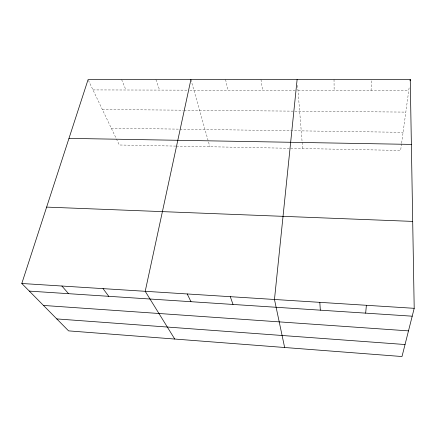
<?xml version="1.0" encoding="UTF-8"?>
<svg xmlns="http://www.w3.org/2000/svg" width="436" height="436" viewBox="0 0 436 436"><rect width="100%" height="100%" fill="white"/><g stroke="black" fill="none" stroke-linecap="round" stroke-linejoin="round"><path stroke-width="0.33" stroke-dasharray="2.18 1.64" d="M371.036 90.644L371.728 79.483M401.551 143.733L400.64 150.442L289.907 148.3M401.643 143.062L409.257 86.764M92.982 89.914L187.169 90.159M189.862 90.17L296.627 90.448M297.99 90.454L408.723 90.743M102.346 109.496L183.398 110.194M184.074 110.199L405.829 112.106M111.273 128.173L179.261 129.143M179.937 129.149L403.093 132.331M175.779 146.093L119.317 144.997L116.445 138.986M176.449 146.104L289.242 148.284M88.355 80.235L116.156 138.386M121.644 79.614L125.944 90.001M155.914 79.597L159.576 90.089M190.908 79.575L209.863 146.752M225.581 79.559L227.897 90.268M260.973 79.543L262.586 90.361M297.581 85.309L302.639 148.545M334.025 79.505L334.134 90.546"/><path stroke-width="0.65" d="M365.668 313.141L366.382 305.293M297.118 79.521L274.473 299.478L284.643 347.503M410.069 80.791L410.249 79.466L88.067 79.63L21.8 283.493L68.588 330.875L401.997 356.534L414.2 308.317L410.249 79.466M190.908 79.575L145.215 291.297L174.743 339.045M68.97 138.376L411.366 144.403M46.63 207.105L412.701 221.401M21.8 283.493L414.2 308.317M29.326 291.112L412.205 316.187M43.486 305.451L408.488 330.88M56.778 318.918L405.033 344.527M61.907 286.027L68.561 293.684M103.032 288.632L108.771 296.317M187.213 293.957L190.995 301.701M230.279 296.682L233.026 304.453M319.822 302.344L320.324 310.17"/></g></svg>
